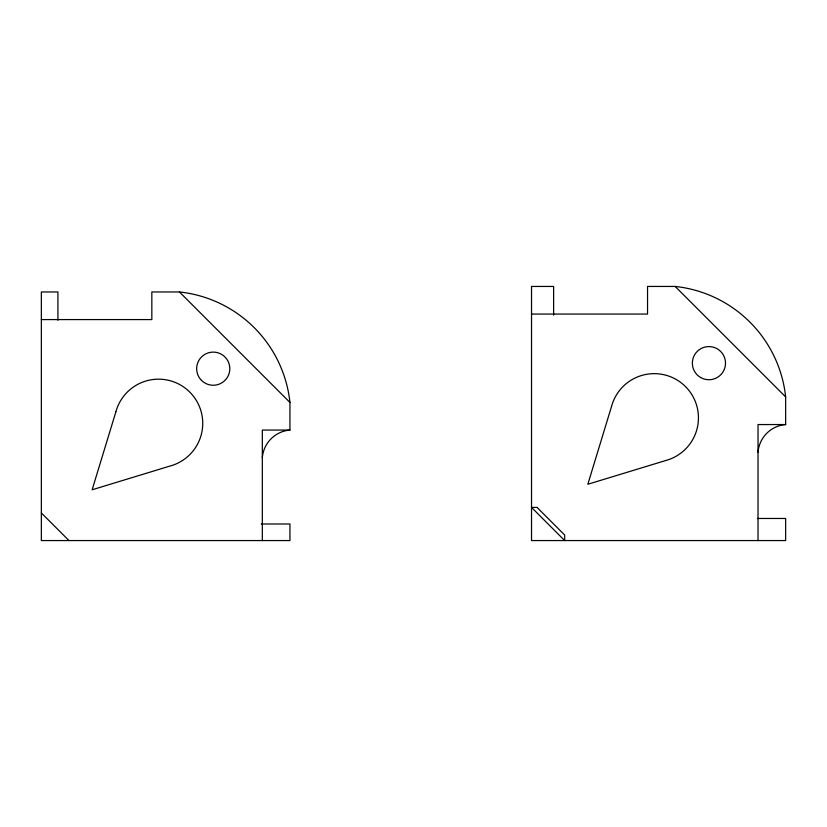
<?xml version="1.0" encoding="UTF-8"?>
<svg xmlns="http://www.w3.org/2000/svg" width="827" height="827" viewBox="0 0 827 827"><rect width="100%" height="100%" fill="white"/><g stroke="black" fill="none" stroke-linecap="round" stroke-linejoin="round"><path stroke-width="1.24" d="M758.028 452.173A30.154 30.154 0 0 1 785.65 424.551L785.65 396.929A124.298 124.298 0 0 0 675.163 286.442L647.541 286.442L647.541 314.064L531.523 314.064M262.324 457.693A30.154 30.154 0 0 1 289.946 430.071L289.946 402.449L179.459 291.962L151.837 291.962L151.837 319.584L41.35 319.584M785.65 424.551L758.028 424.551L758.028 540.558M289.946 430.071L262.324 430.071L262.324 540.558M757.387 518.467L785.65 518.467L785.65 540.558L531.523 540.558L531.523 286.442L553.625 286.442L553.625 315.118M261.27 523.987L289.946 523.987L289.946 540.558L41.35 540.558L41.35 291.962L57.921 291.962L57.921 320.225M675.163 286.442L785.65 396.929M41.35 512.936L68.972 540.558M179.459 291.962A124.298 124.298 0 0 1 289.946 402.449M115.852 411.929L92.138 489.78L169.98 466.056A44.193 44.193 0 0 0 189.796 392.122A44.193 44.193 0 0 0 115.852 411.929M611.546 406.408L587.832 484.26L665.683 460.536A44.193 44.193 0 0 0 685.49 386.591A44.193 44.193 0 0 0 611.546 406.408M537.054 507.416L531.523 507.416L564.676 540.558L564.676 535.038L537.054 507.416M700.645 377.515A16.571 16.571 0 0 0 725.506 363.156A16.571 16.571 0 0 0 700.645 348.808A16.571 16.571 0 0 0 700.645 377.515M201.509 380.399A16.571 16.571 0 0 0 229.244 372.967A16.571 16.571 0 0 0 208.942 352.674A16.571 16.571 0 0 0 201.509 380.399"/></g></svg>
